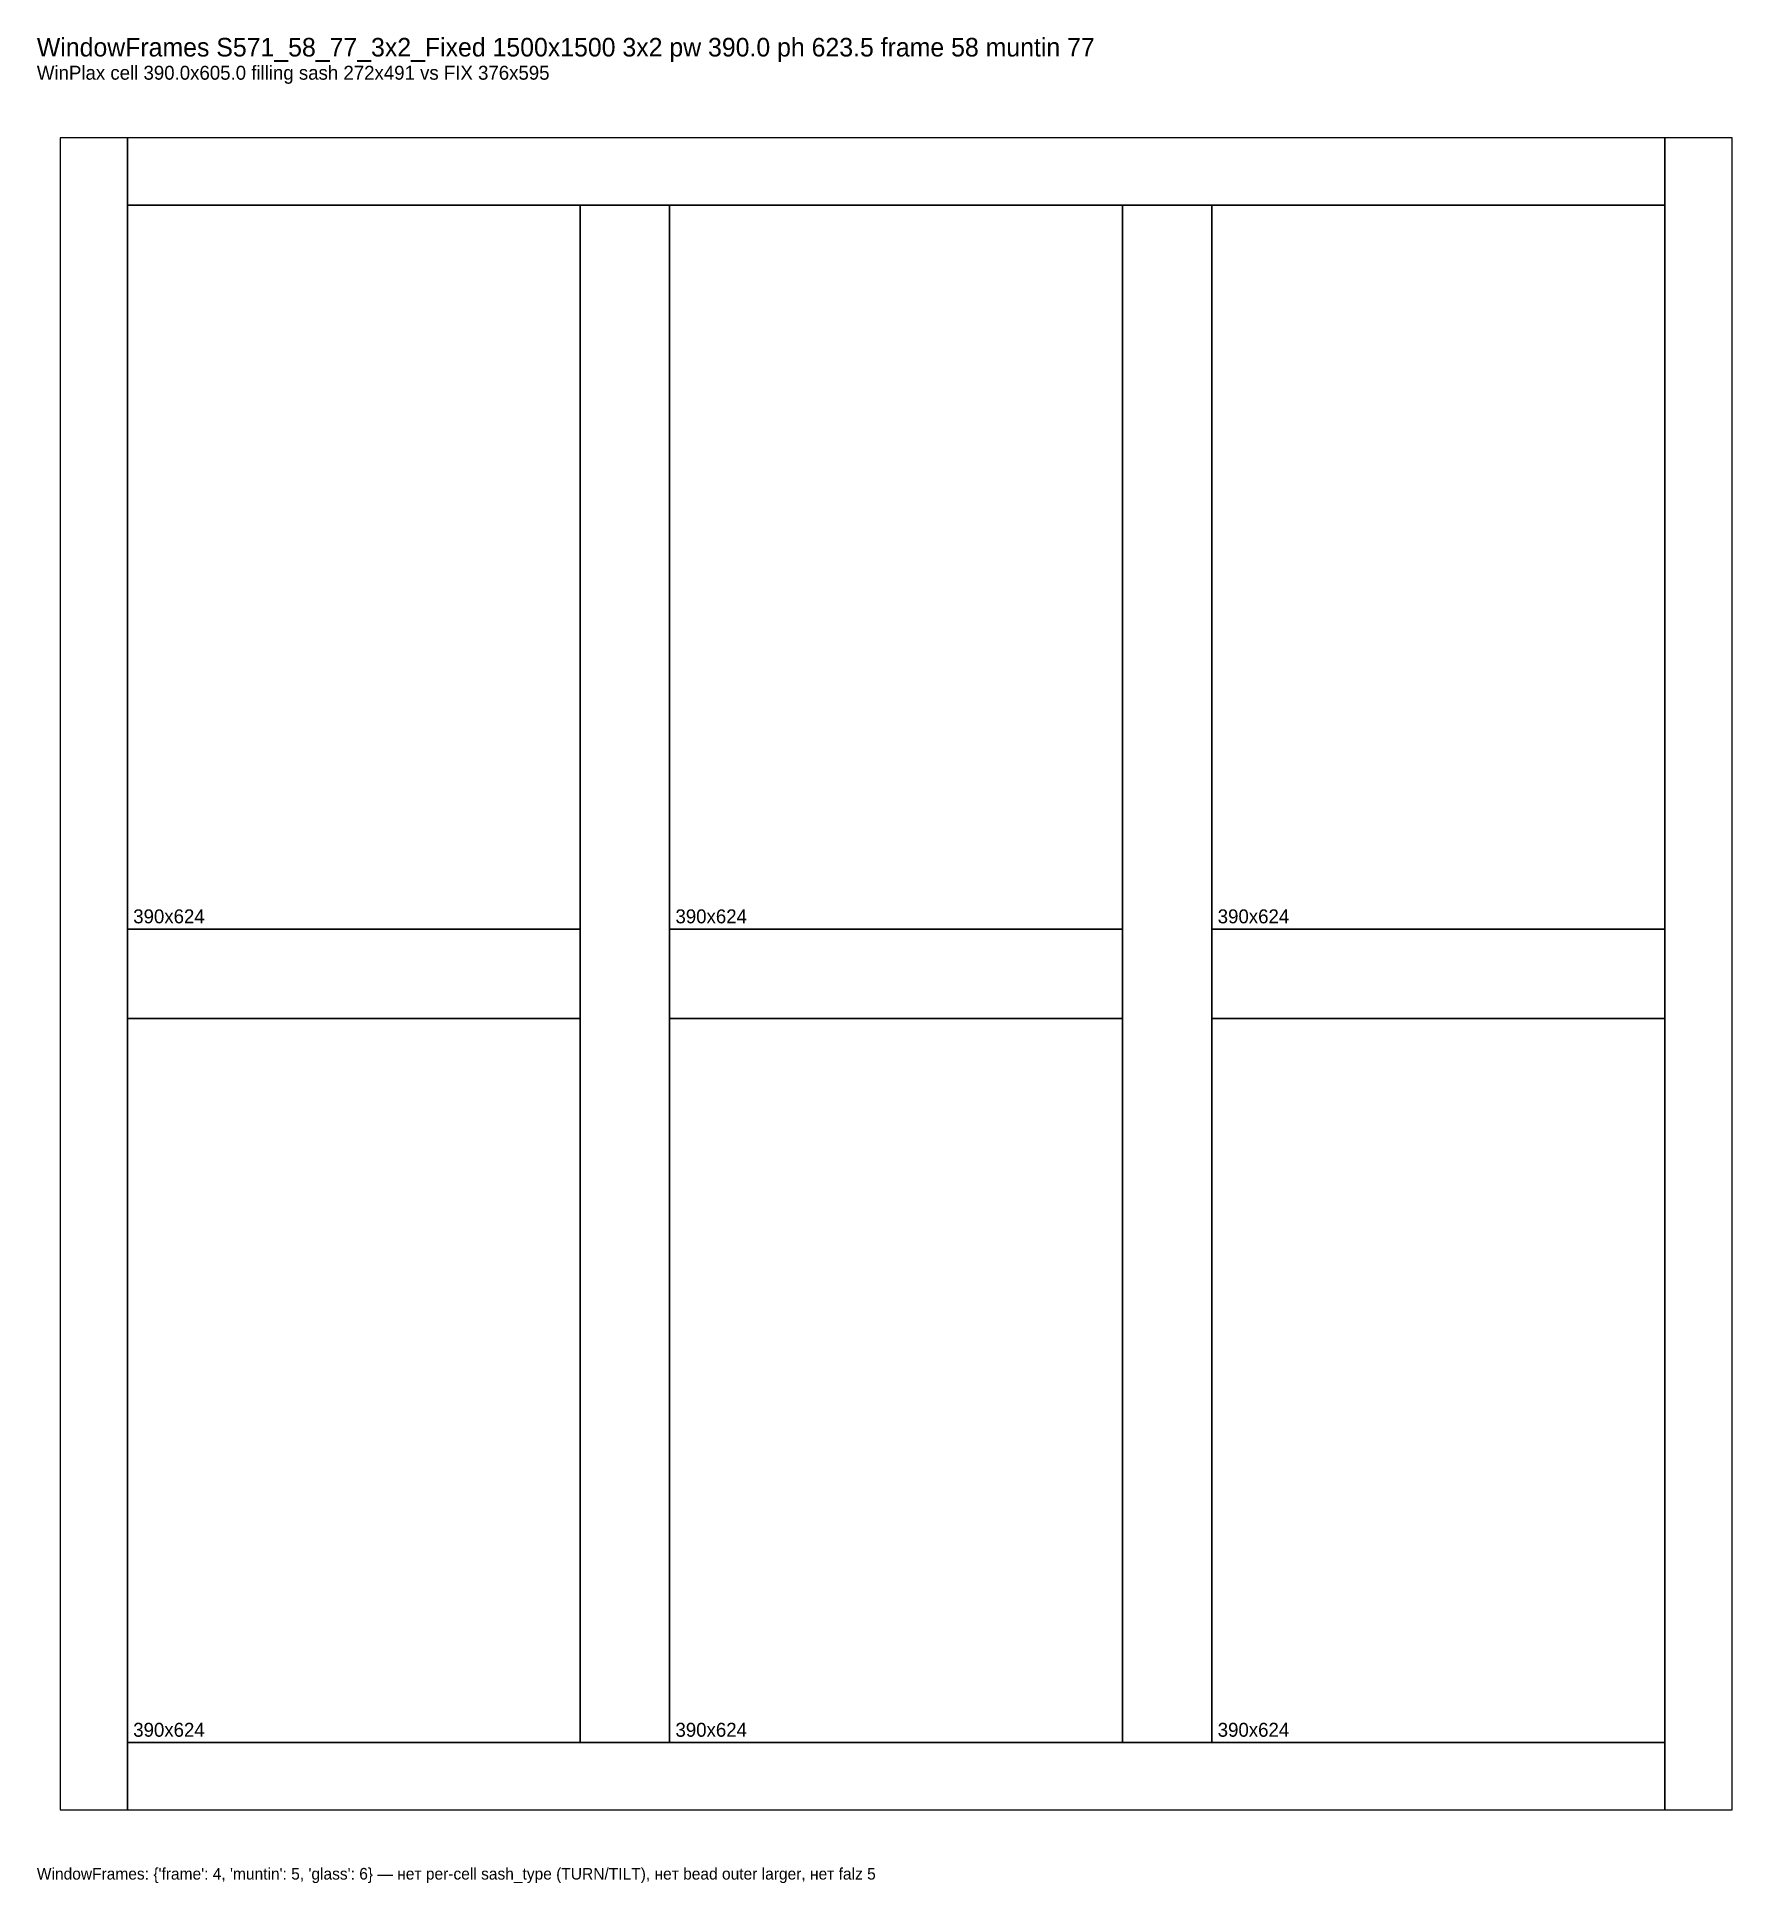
# Model space of a CAD drawing. Header units: metres. Extents: x 10 to 1470, y -33 to 1557.
import ezdxf

# ---------------------------------------------------------------- set-up
doc = ezdxf.new("R2010")
doc.units = ezdxf.units.M
for name, color, linetype in [('WF_Frame', 7, 'Continuous'), ('WF_Glass', 3, 'Continuous'), ('WF_Muntin', 4, 'Continuous')]:
    doc.layers.add(name, color=color, linetype=linetype)

msp = doc.modelspace()

# ---------------------------------------------------------------- linework, layer by layer
at = {"layer": 'WF_Frame', "linetype": 'Continuous'}
for points in [[(30, 30), (88, 30), (88, 1470), (30, 1470)], [(88, 1412), (1412, 1412), (1412, 1470), (88, 1470)], [(1412, 30), (1470, 30), (1470, 1470), (1412, 1470)], [(88, 30), (1412, 30), (1412, 88), (88, 88)]]:
    msp.add_lwpolyline(points, close=True, dxfattribs=at)
at = {"layer": 'WF_Glass'}
for points in [[(88, 788.5), (478, 788.5), (478, 1412), (88, 1412)], [(555, 788.5), (945, 788.5), (945, 1412), (555, 1412)], [(1022, 788.5), (1412, 788.5), (1412, 1412), (1022, 1412)], [(88, 88), (478, 88), (478, 711.5), (88, 711.5)], [(555, 88), (945, 88), (945, 711.5), (555, 711.5)], [(1022, 88), (1412, 88), (1412, 711.5), (1022, 711.5)]]:
    msp.add_lwpolyline(points, close=True, dxfattribs=at)
at = {"layer": 'WF_Muntin', "linetype": 'Continuous'}
for points in [[(478, 88), (555, 88), (555, 1412), (478, 1412)], [(945, 88), (1022, 88), (1022, 1412), (945, 1412)], [(88, 711.5), (478, 711.5), (478, 788.5), (88, 788.5)], [(555, 711.5), (945, 711.5), (945, 788.5), (555, 788.5)], [(1022, 711.5), (1412, 711.5), (1412, 788.5), (1022, 788.5)]]:
    msp.add_lwpolyline(points, close=True, dxfattribs=at)

# ---------------------------------------------------------------- texts
for s, height, p in [('WindowFrames S571_58_77_3x2_Fixed 1500x1500 3x2 pw 390.0 ph 623.5 frame 58 muntin 77', 16, (10, 1540)), ('WinPlax cell 390.0x605.0 filling sash 272x491 vs FIX 376x595', 12, (10, 1520)), ("WindowFrames: {'frame': 4, 'muntin': 5, 'glass': 6} — нет per-cell sash_type (TURN/TILT), нет bead outer larger, нет falz 5", 10, (10, -30))]:
    msp.add_text(s, height=height).set_placement(p)
at = {"layer": 'WF_Glass'}
for p in [(93, 793.5), (560, 793.5), (1027, 793.5), (93, 93), (560, 93), (1027, 93)]:
    msp.add_text('390x624', height=12, dxfattribs=at).set_placement(p)

doc.saveas('drawing.dxf')
